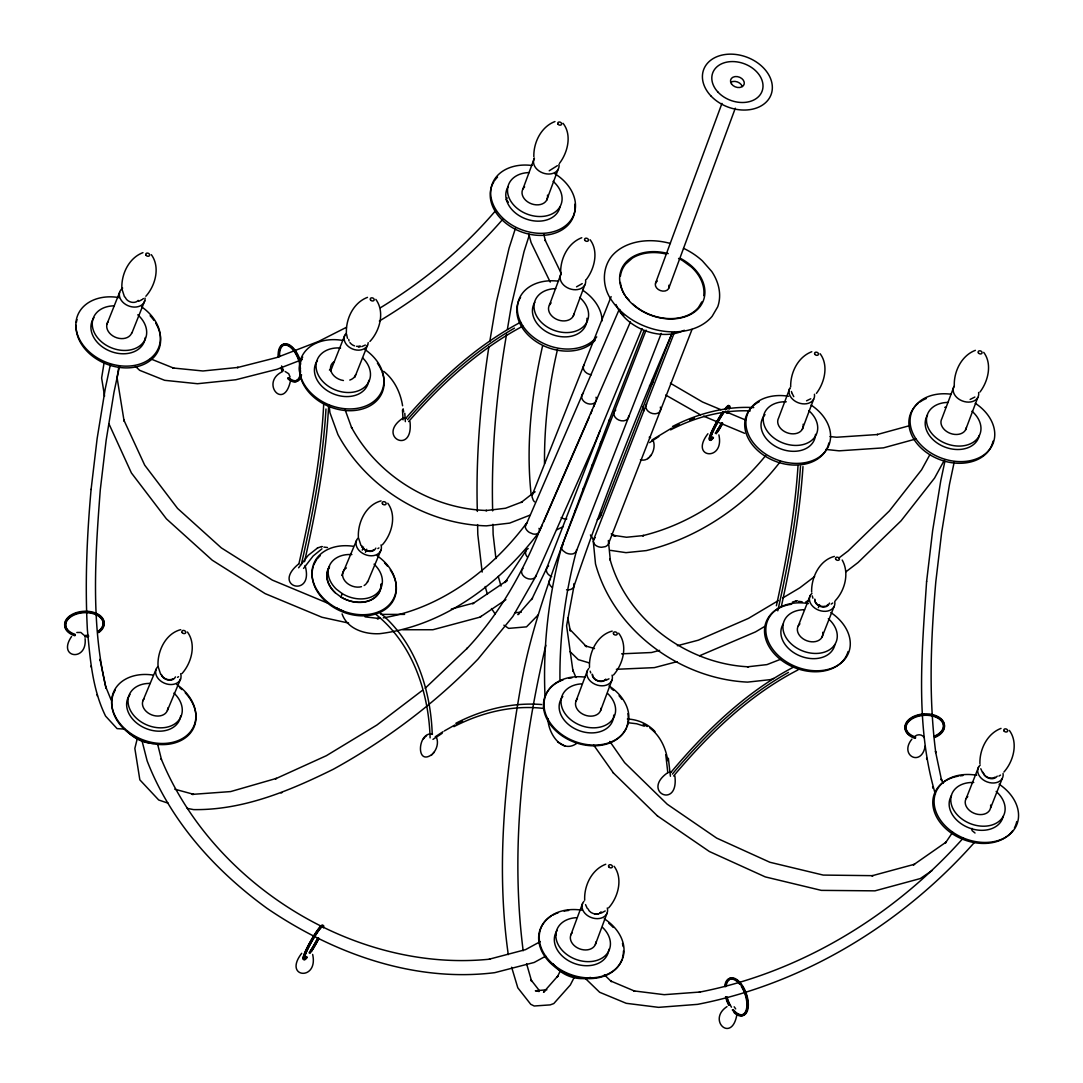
<?xml version="1.0" encoding="UTF-8"?>
<svg xmlns="http://www.w3.org/2000/svg" width="1083" height="1083" viewBox="0 0 1083 1083"><rect width="100%" height="100%" fill="white"/><g stroke="black" fill="none" stroke-linecap="round" stroke-linejoin="round"><path stroke-width="1.5" d="M814.768 600.605L814.782 599.075M323.695 404.121C321.028 458.19 310.835 511.596 298.8 564.27M325.983 408.995C322.883 461.507 313.028 513.383 301.291 564.568M328.677 404.717C326.078 457.689 316.209 510.025 304.513 561.671M619.192 309.454L525.241 526.771A7.581 4.955 31.5 0 0 529.384 532.457L533.012 533.973A7.892 5.158 31.5 0 0 538.82 532.484L630.401 321.922M539.361 531.266L539.415 529.858A7.581 4.955 31.5 0 0 538.996 528.328M797.995 466.015C794.922 513.112 786.488 559.681 776.389 605.735M800.486 466.313C797.264 515.048 788.451 563.228 777.77 610.826M802.977 466.611C799.904 513.708 791.483 560.277 781.371 606.331M91.121 489.272L91.094 489.475C86.924 536.044 84.907 582.844 87.371 629.575C90.119 658.911 92.353 689.221 105.565 716.08L117.086 728.615L124.667 729.103M926.628 581.341L926.601 581.557C921.89 652.128 914.973 725.637 935.428 794.367M91.094 489.475L97.132 438.588L105.227 388.878L110.48 364.132M926.601 581.557L932.639 530.656L940.734 480.947L944.931 461.155M597.22 519.759A7.892 6.484 9.9 0 0 599.968 517.498L600.903 514.33A7.581 6.227 9.9 0 0 600.591 512.679M118.995 365.81L116.883 379.05L117.059 377.615L124.098 421.111L123.787 419.906L144.702 465.162L177.585 508.441L221.338 547.89L272.32 580.095L327.052 602.879M104.212 361.952L101.626 378.035L104.564 396.161M488.92 346.546C480.595 401.021 475.694 456.281 477.346 511.433M489.76 341.578L496.447 301.832L509.091 248.075L515.63 227.741M506.587 334.092C496.583 392.384 491.086 451.706 492.657 510.892M507.413 329.191L511.542 304.661L524.037 251.567L529.181 235.498M574.152 585.145L566.585 625.798L572.975 671.081L572.745 669.93L575.98 677.552M119.496 366.284L113.986 392.263L106.161 440.226L100.299 489.706C95.236 555.714 90.661 623.375 106.093 688.395L99.974 659.276L100.272 660.644M954.313 461.615L949.493 484.345L941.668 532.308L935.807 581.788C930.879 638.591 928.375 696.003 935.78 752.712L935.482 751.345L941.601 780.464L941.276 778.921L943.063 783.307M545.805 645.265C522.52 744.833 510.107 848.828 523.17 950.752M542.61 345.748C531.577 394.55 525.661 445.303 531.225 495.229M557.501 349.498C548.675 386.848 544.207 425.335 544.505 463.714M290.312 381.541C283.597 411.202 260.028 382.272 282.406 371.659M736.711 1015.57C731.336 1043.173 706.982 1019.793 727.018 1006.594M925.193 746.011C921.525 767.576 898.7 755.271 911.886 739.161M137.243 738.728L134.847 748.421L139.842 779.841L158.727 800.012L168.271 803.234M555.823 933.329L555.674 935.482M573.868 586.607C603.231 500.684 636.019 415.94 672.34 332.725M655.513 283.232L721.955 103.399M583.723 487.553C560.628 550.665 534.582 613.113 522.006 679.447C505.761 769.918 495.269 863.056 508.279 954.624M668.861 288.051L735.303 108.205M829.497 603.082C827.426 609.472 817.624 607.373 815.269 602.162M522.954 188.929L534.42 158.091A13.172 9.855 20.4 0 0 544.654 173.524A13.172 9.855 20.4 0 0 558.977 164.291M546.658 200.206L558.138 169.354M549.447 304.986L561.048 273.809A13.172 9.855 20.4 0 0 571.283 289.242A13.172 9.855 20.4 0 0 585.592 280.01M573.164 316.263L584.752 285.086M576.061 701.012L587.365 670.688M600.564 710.651L611.868 680.341M570.89 934.819L582.559 903.506M595.379 944.471L607.062 913.159M583.209 488.947L592.293 464.783M574.667 511.853L575.181 510.472M608.903 421.057L643.83 331.1M802.327 429.261L813.617 399.316M965.576 429.897L977.787 397.515M599.887 431.251L546.631 568.345L531.645 599.603M591.765 466.177L600.862 442.148M600.334 443.543L609.431 419.649M646.091 330.153L561.671 546.658C548.824 594.919 542.867 645.157 544.966 695.096M661.266 333.402L576.413 551.03C565.164 593.308 559.41 637.17 559.965 680.936M600.699 515.968L672.083 332.887M593.43 540.133L674.438 332.373M608.632 543.341L692.037 329.408M798.293 625.852L810.328 595.352M818.342 607.658L819.547 604.598M821.916 637.318L833.964 606.818M966.131 798.604L978.612 767.021M1002.249 778.487L989.767 810.07A13.172 9.733 21.5 0 1 971.641 812.033A13.172 9.733 21.5 0 1 967.782 796.601M642.057 328.636L594.905 443.042L535.706 576.549L512.922 616.403L478.063 659.033C435.704 702.867 386.766 739.784 333.415 769.201C289.689 790.78 243.215 810.314 193.573 809.61L187.183 808.365M106.743 324.616L119.604 292.356M131.923 332.982L144.784 300.722M330.64 370.873L344.746 335.405M354.723 377.453L367.597 345.057M532.146 495.215L611.123 296.634M590.506 414.207L592.347 409.807M593.579 406.87L595.42 402.483M142.902 700.809L156.087 669.308M167.405 710.448L180.59 678.96M341.822 575.493L356.456 540.552M374.055 564.162A28.063 21.024 22.7 0 1 377.114 593.254A28.063 21.024 22.7 0 1 342.174 593.579L341.023 597.085A28.063 21.024 22.7 0 0 381.23 584.319M362.25 550.137L363.55 547.037M365.445 552.33L366.731 549.23M367.584 582.099L380.945 550.205M589.26 417.145L543.652 521.952M525.309 525.363L525.851 524.145A7.892 5.158 31.5 0 1 526.825 523.224M538.305 533.838C520.923 575.79 498.18 615.455 466.881 648.663L467.423 648.081L425.159 688.26M539.645 530.873L542.326 524.917M574.18 977.448L570.321 984.989L553.792 1003.562L550.191 1004.889L534.203 1005.999L530.724 1004.279L517.809 987.818L511.636 967.241M560.101 971.343L557.204 977.218L558.097 975.675L543.517 992.285L544.925 990.959M944.281 460.289L934.561 478.077L901.083 520.801L858.047 562.524L845.796 571.905M432.523 733.976C417.496 731.431 415.506 766.94 432.212 754.282M431.142 755.406C436.07 751.209 439.089 743.723 436.49 737.482M640.419 459.72C649.935 462.752 656.677 448.443 653.157 440.713M929.701 454.995L921.606 469.792L889.333 510.973L848.111 550.963L838.729 558.124M175.5 676.889C172.522 682.791 162.978 680.056 161.177 674.465M375.855 548.133C372.877 554.036 363.333 551.288 361.532 545.71A7.27 5.442 20.4 0 0 373.581 549.947M701.784 301.9L698.589 307.315A43.063 31.448 20.1 0 1 632.824 304.012M71.559 636.533C56.736 657.977 87.385 662.268 85.097 638.699M972.033 828.4L972.033 830.553L975.025 833.017M525.972 550.678L504.922 582.586L507.101 580.488L472.621 603.8L473.812 603.001L451.327 609.052M952.647 832.285L945.324 843.143L946.298 841.992L913.375 864.924L914.621 864.234L871.842 875.822L873.074 875.673L823.215 875.078L769.864 862.258L716.675 838.107L667.263 804.249L624.607 762.635L609.824 741.449M298.583 567.803L308.154 555.403L317.739 547.836M303.565 568.399L313.136 555.999L321.949 548.824M559.559 163.235C567.763 152.446 572.19 134.739 563.038 123.313M586.39 279.414C594.553 268.665 598.858 251.31 590.127 239.763M816.406 393.4C824.583 382.651 828.874 365.309 820.142 353.748M979.993 392.019C988.17 381.27 992.461 363.915 983.73 352.368M765.708 455.537C734.558 494.119 691.008 523.969 642.544 535.706L643.857 535.53L626.502 537.249L612.328 535.151L615.537 536.342L611.205 533.892M780.545 461.317C747.419 504.556 699.442 537.574 646.334 550.584L625.988 552.655L610.46 550.354M525.851 524.145C491.289 569.956 440.822 608.348 383.274 617.851M538.82 532.484C500.549 583.101 444.084 625.893 379.74 633.677C365.093 634.503 347.332 629.223 342.079 613.885M671.094 772.165C705.926 730.754 745.767 691.969 794.164 666.79M672.353 774.088C705.48 734.599 743.195 697.75 788.451 672.408M673.612 775.997C708.769 734.166 749.07 695.056 798.076 669.876M997.267 776.145C993.449 781.236 984.271 778.163 983.053 772.274M145.867 296.255C155.438 285.574 160.446 266.987 151.322 254.667M405.326 418.864C438.277 380.878 475.965 345.91 520.639 322.206M181.985 673.585C191.542 662.904 196.564 644.317 187.427 631.998M407.506 419.622C438.371 384.14 473.433 351.515 514.479 328.135M408.643 421.571C441.336 384.045 478.713 349.552 522.927 326.091M382.34 544.83C391.911 534.149 396.919 515.562 387.782 503.243M532.538 598.06L517.958 614.684L519.353 613.344M538.278 614.778L526.514 626.854L508.644 628.384L503.893 625.175M613.465 675.047C623.05 664.326 628.221 645.373 618.637 633.189M608.646 907.879C618.217 897.184 623.239 878.597 614.102 866.278M1003.927 772.03C1013.485 761.335 1018.507 742.748 1009.37 730.429M495.473 210.806C462.847 249.117 423.358 281.458 380.526 307.694M502.593 219.47C467.639 259.92 425.05 293.479 379.361 321.042M963.112 838.228C894.477 915.311 801 972.48 699.198 992.19L700.16 992.014L664.217 994.681L633.596 990.864L634.652 991.107L610.663 980.981L611.421 981.658L604.341 974.781M974.578 842.263C902.64 923.42 804.493 983.648 697.533 1004.361L658.586 1007.352L626.231 1003.305L599.657 992.272L584.82 977.922M707.916 433.741C688.788 458.339 724.933 461.981 718.868 434.879M301.71 953.311C282.582 977.908 318.727 981.55 312.649 954.434M647.81 458.637L648.879 457.5M649.732 456.593L650.991 455.266M425.429 736.724L426.512 735.587M423.318 738.958L424.577 737.618M433.065 753.375L434.324 752.049M369.899 341.483C379.876 330.856 385.074 311.918 375.842 299.395M835.142 600.848C844.997 590.425 849.559 573.002 842.208 560.046M557.366 165.672L549.216 170.789M563.295 544.587L562.253 545.507A7.892 4.955 17.2 0 0 562.943 550.638L565.922 552.844A7.581 4.765 17.2 0 0 573.367 553.738L575.845 552.181A7.892 4.955 17.2 0 0 576.494 549.731M143.43 298.529L142.455 299.341M582.234 283.624L576.535 286.819M605.993 679.542C601.566 683.901 592.482 680.476 592.144 674.235M601.187 912.373L598.398 914.052L594.635 914.214M533.743 492.616L521.085 502.512L522.358 501.822L505.558 508.238L485.78 510.594L486.863 510.486C431.481 508.983 377.805 476.019 351.461 427.271L351.853 428.299L345.044 409.591M832.732 603.041L831.175 604.111M814.606 576.535L799.863 587.785L782.725 597.992M422.478 690.304L376.857 725.055L326.376 755.69L275.488 778.812L276.449 778.379L230.652 791.578L192.097 794.394L193.762 794.353L174.783 789.196M932.382 870.326L920.333 878.557L874.956 890.849L821.334 890.375L765.275 876.905L709.392 851.522L657.476 815.959M178.573 676.672L177.517 677.349M378.928 547.917L377.872 548.594M974.876 397.041L970.138 399.424M605.235 910.952L601.471 912.955M1000.516 775.103L998.892 776.078M402.917 629.737L432.889 629.737L480.067 617.12L505.869 599.671M480.067 617.12L481.245 616.322M651.898 440.036L671.555 428.191M649.624 442.609L658.83 436.544M435.231 736.819L442.988 731.702M432.956 739.391L442.162 733.313M563.322 526.541L556.581 529.898M507.196 197.932L506.194 199.705L508.374 202.196M141.941 299.693L138.692 301.331M810.774 398.774L806.551 400.805M778.447 600.537L748.475 618.379L698.345 640.175L677.349 645.712M764.53 626.543L755.501 631.903L699.74 655.689M805.671 602.053L808.514 600.361M444.314 730.957L454.887 724.974M540.282 941.614L525.566 949.629L489.299 959.172L490.098 959.132C354.696 973.17 212.471 883.89 161.164 758.736L161.448 759.454L157.495 743.655M545.737 956.154L534.163 962.462L494.782 972.656C413.936 982.687 333.361 953.46 267.176 908.434C215.26 870.746 170.518 821.307 147.139 760.875L141.968 740.623M529.763 515.224L509.673 523.103L486.443 525.851C425.7 524.213 366.826 488.054 337.937 434.594L329.922 412.637L329.11 404.825M608.998 678.811L606.277 680.124M346.425 327.323L318.551 341.443L276.734 357.552L237.285 367.597L238.26 367.408L202.927 370.982L172.874 367.976L173.943 368.22L150.442 358.798M298.651 563.959C270.412 586.918 314.774 598.804 305.054 565.529M915.203 736.074C918.018 733.868 922.621 734.464 924.259 737.78M668.103 772.409C640.175 791.497 679.217 810.246 674.858 775.861M365.364 345.044L361.749 346.601M672.516 426.499C697.452 413.652 725.556 405.99 753.754 407.587M673.057 427.474L679.109 424.59M670.594 429.883C695.069 417.293 722.578 409.631 750.235 410.917M455.848 723.282C482.111 709.636 511.961 702.163 541.635 704.532M456.39 724.243L462.441 721.373M453.926 726.652C481.475 712.411 513.085 704.654 544.126 708.499M577.117 743.087C561.63 754.892 547.673 732.298 548.052 718.652M281.052 793L282.013 792.566M403.39 417.808C375.219 436.124 413.882 456.309 409.97 421.517M780.532 659.317L766.954 664.61L747.473 666.817L748.597 666.817C686.676 663.933 626.502 619.462 609.946 559.018L610.325 560.195L608.348 540.471M773.614 678.418L770.514 679.623L747.581 682.114C679.664 678.946 613.655 630.184 595.501 563.891L593.308 541.568A7.581 5.415 7.4 0 1 595.19 537.696M689.749 420.055L694.338 418.268M302.062 359.624L277.058 369.262L235.796 379.767L197.472 383.72L164.63 380.309L139.626 370.305L135.416 366.338M321.502 546.685L322.206 546.536M796.14 600.943L797.386 600.781M317.468 547.917L321.773 546.59M792.39 602.094L796.425 600.848M76.812 632.486L80.859 632.458L83.933 635.152M908.854 425.863L877.027 434.581L877.812 434.513L836.59 437.248L830.052 436.557M915.907 438.981L883.457 447.861L839.108 450.839L825.788 449.418M659.588 650.396L651.506 652.521L621.628 653.821M677.065 661.659L654.389 667.629L616.376 669.294M554.956 121.553C541.134 126.738 533.418 142.55 533.838 156.764M142.956 252.637C129.148 257.808 121.431 273.633 121.851 287.848M581.774 237.732C567.966 242.903 560.236 258.729 560.669 272.943M367.489 297.365C353.667 302.55 345.951 318.361 346.384 332.576M811.79 351.718C797.981 356.903 790.265 372.714 790.685 386.942M975.377 350.337C961.569 355.508 953.852 371.334 954.272 385.548M1001.017 728.399C987.209 733.584 979.492 749.395 979.912 763.623M605.749 864.248C591.738 869.527 583.94 885.718 584.698 900.149M381.081 500.887C365.946 504.786 357.634 522.412 358.378 537.114M180.726 629.656C165.591 633.541 157.279 651.167 158.023 665.869M834.384 556.418C819.465 560.209 811.235 577.456 811.627 591.954M612.206 631.105C597.071 634.99 588.759 652.629 589.504 667.331M944.782 407.37L945.73 407.249M380.174 618.244L377.06 618.637L378.657 618.461L365.066 616.85M514.736 612.748L521.316 612.179M546.874 989.781L535.368 990.783L539.172 991.514M380.918 614.399L404.582 614.399M798.523 601.349L802.124 601.769M323.871 547.091L327.472 547.511M669.429 772.206L670.851 772.382M627.355 719.017C637.779 719.437 647.972 723.85 655.039 731.607M628.262 722.767L636.709 723.769L644.331 726.192M404.744 417.672L406.166 417.903M348.577 623.063L321.908 617.242L265.132 593.619L212.254 560.209L166.416 518.852L131.395 472.933L109.099 424.17M594.499 648.582L585.091 645.779L586.58 646.754L569.604 629.115M589.342 662.918L578.281 659.628L569.983 651.573M285.127 371.51L288.701 373.73L290.095 376.965M649.191 437.207L650.572 437.722M720.994 409.726L702.515 401.996L670.418 383.247M725.624 411.648L745.645 420.028M700.457 414.843L665.679 395.038M703.503 416.116L744.63 433.308M643.18 724.243L647.228 726.531M557.583 741.923L564.988 746.119M380.972 584.157A28.063 21.024 22.7 0 1 340.766 596.923L335.067 592.604A28.063 21.024 22.7 0 1 329.3 566.72M342.174 593.579L336.475 589.26A28.063 21.024 22.7 0 1 329.516 565.556A28.063 21.024 22.7 0 1 351.88 554.564M378.657 611.638C414.992 641.001 430.79 689.005 432.239 734.45M375.368 613.966C412.501 643.302 428.719 691.902 430.113 737.902M649.922 728.047C660.264 735.79 665.937 748.272 667.778 760.808M383.707 371.334C394.347 379.686 400.48 392.628 402.592 405.787M593.701 745.118L613.438 772.991M613.059 772.626L657.571 816.054M625.906 296.891L629.358 300.451M734.152 1006.784L735.682 1008.896M495.161 613.953L491.479 608.524M539.023 990.187L530.9 979.763L531.672 981.442L526.582 963.68M793.798 396.662L791.984 393.21M590.425 534.948L593.714 540.106M982.511 772.504L980.792 768.74M587.23 908.353L585.524 904.589M360.923 545.304L358.473 537.791M124.45 296.728L122 289.215M160.568 674.059L158.118 666.546M561.089 273.106L545.155 240.196L545.466 240.913L543.788 234.375M550.232 282.094L531.103 242.578L528.721 233.793M569.631 629.331L570.335 630.996L567.858 618.041M105.768 686.839L111.156 700.024M812.927 598.222L812.25 595.88M590.736 672.909L590.181 671.176M791.754 392.642L791.416 391.464M347.453 338.275L346.519 333.943M498.248 576.386L501.023 586.079M485.17 586.485L487.418 594.364M593.308 541.568L594.608 544.37A7.892 5.632 7.4 0 0 601.566 547.281L605.356 546.631A7.581 5.415 7.4 0 0 608.754 541.906M926.574 758.032L926.858 759.386M932.585 786.678L932.923 788.234M91.067 665.95L91.365 667.318M97.091 694.609L97.416 696.152M642.788 406.531L643.735 411.053M403.12 408.765L403.648 411.743M668.36 758.235L670.418 776.24M665.774 754.716L667.832 772.842M404.798 413.286L405.353 421.639M495.933 558.584L493.117 534.339L492.927 524.28M482.152 572.095L477.793 534.433L477.603 524.578M402.456 409.943L403.093 419.838M724.581 409.388A19.751 2.491 -60.5 0 1 728.737 407.75M721.874 422.708A19.751 2.491 -60.5 0 1 716.716 431.318M712.194 437.6A19.751 2.491 -60.5 0 1 710.773 433.647A19.751 2.491 -60.5 0 1 723.065 411.499M725.529 409.916A19.751 2.491 -60.5 0 1 729.685 408.277M728.751 411.039A19.751 2.491 -60.5 0 1 727.79 413.354M722.185 424.36A19.751 2.491 -60.5 0 1 717.663 431.846M713.142 438.128A19.751 2.491 -60.5 0 1 711.721 434.188A19.751 2.491 -60.5 0 1 724.013 412.027M725.624 408.345A18.858 2.369 -60.5 0 1 728.304 408.413M727.41 411.039A18.858 2.369 -60.5 0 1 726.49 413.259M721.738 422.708A18.858 2.369 -60.5 0 1 715.254 433.268M712.506 436.923A18.858 2.369 -60.5 0 1 711.152 433.159A18.858 2.369 -60.5 0 1 722.875 412M728.128 407.249A18.858 2.369 -60.5 0 1 729.252 408.954M722.686 423.236A18.858 2.369 -60.5 0 1 716.201 433.809M713.453 437.464A18.858 2.369 -60.5 0 1 712.1 433.687A18.858 2.369 -60.5 0 1 723.823 412.528M318.036 937.81A19.751 2.491 -60.5 0 1 310.51 950.874M305.988 957.155A19.751 2.491 -60.5 0 1 308.831 944.376A19.751 2.491 -60.5 0 1 322.815 925.572M306.936 957.697A19.751 2.491 -60.5 0 1 310.997 942.657A19.751 2.491 -60.5 0 1 323.479 927.847M318.984 938.338A19.751 2.491 -60.5 0 1 311.457 951.415M317.806 938A18.858 2.369 -60.5 0 1 309.048 952.837M306.299 956.492A18.858 2.369 -60.5 0 1 309.007 944.268A18.858 2.369 -60.5 0 1 322.368 926.317M318.754 938.541A18.858 2.369 -60.5 0 1 309.995 953.365M307.247 957.02A18.858 2.369 -60.5 0 1 309.955 944.809A18.858 2.369 -60.5 0 1 323.316 926.858M300.654 375.084A19.751 9.937 70.5 0 1 287.672 378.563M282.284 371.103A19.751 9.937 70.5 0 1 280.7 367.611M278.196 356.645A19.751 9.937 70.5 0 1 287.036 344.516A19.751 9.937 70.5 0 1 300.316 364.551M301.548 374.759A19.751 9.937 70.5 0 1 288.565 378.251M283.177 370.779A19.751 9.937 70.5 0 1 281.594 367.286M279.089 356.321A19.751 9.937 70.5 0 1 287.212 343.988A19.751 9.937 70.5 0 1 300.6 361.763M300.519 370.548A18.858 9.49 70.5 0 1 287.753 377.859M282.609 370.738A18.858 9.49 70.5 0 1 281.255 367.787M278.71 356.93A18.858 9.49 70.5 0 1 288.565 346.005A18.858 9.49 70.5 0 1 300.465 369.086M300.411 376.464A18.858 9.49 70.5 0 1 288.647 377.547M283.502 370.427A18.858 9.49 70.5 0 1 281.566 365.932M279.604 356.618A18.858 9.49 70.5 0 1 288.051 345.03A18.858 9.49 70.5 0 1 300.722 364.159M74.822 634.909A19.751 12.414 -3.6 0 1 68.026 617.351A19.751 12.414 -3.6 0 1 96.793 613.547A19.751 12.414 -3.6 0 1 98.58 631.782M88.576 635.667A19.751 12.414 -3.6 0 1 84.731 636.087M74.876 635.762A19.751 12.414 -3.6 0 1 68.08 618.19A19.751 12.414 -3.6 0 1 96.847 614.399A19.751 12.414 -3.6 0 1 98.634 632.621M88.63 636.52A19.751 12.414 -3.6 0 1 84.785 636.939M93.517 612.951A18.858 11.859 -3.6 0 1 97.93 631.416M87.98 635.193A18.858 11.859 -3.6 0 1 84.718 635.531M75.255 634.408A18.858 11.859 -3.6 0 1 65.589 623.564A18.858 11.859 -3.6 0 1 77.638 612.856M79.194 612.464A18.858 11.859 -3.6 0 1 84.054 611.827M85.692 611.787A18.858 11.859 -3.6 0 1 92.055 612.545M75.309 635.261A18.858 11.859 -3.6 0 1 68.825 618.488A18.858 11.859 -3.6 0 1 96.292 614.86A18.858 11.859 -3.6 0 1 97.984 632.255M88.034 636.046A18.858 11.859 -3.6 0 1 84.772 636.384M915.149 737.537A19.751 12.414 -3.6 0 1 909.382 719.071A19.751 12.414 -3.6 0 1 939.597 717.596A19.751 12.414 -3.6 0 1 934.873 736.575M915.203 738.389A19.751 12.414 -3.6 0 1 909.436 719.924A19.751 12.414 -3.6 0 1 939.651 718.449A19.751 12.414 -3.6 0 1 934.927 737.428M929.268 714.618A18.858 11.859 -3.6 0 1 943.347 723.85A18.858 11.859 -3.6 0 1 934.412 736.115M915.582 737.036A18.858 11.859 -3.6 0 1 906.43 724.134A18.858 11.859 -3.6 0 1 924.381 714.455M915.636 737.889A18.858 11.859 -3.6 0 1 910.126 720.249A18.858 11.859 -3.6 0 1 938.988 718.841A18.858 11.859 -3.6 0 1 934.467 736.968M724.703 986.288A19.751 9.937 70.5 0 1 737.902 981.496A19.751 9.937 70.5 0 1 747.27 1007.799A19.751 9.937 70.5 0 1 734.071 1012.605M728.683 1005.132A19.751 9.937 70.5 0 1 725.542 996.739M725.813 984.664A19.751 9.937 70.5 0 1 739.445 981.821A19.751 9.937 70.5 0 1 748.109 1007.935A19.751 9.937 70.5 0 1 734.964 1012.28M729.576 1004.821A19.751 9.937 70.5 0 1 726.761 997.66M741.395 986.599A18.858 9.49 70.5 0 1 745.916 1010.818A18.858 9.49 70.5 0 1 732.311 1009.884M729.021 1004.78A18.858 9.49 70.5 0 1 726.111 997.145M725.217 986.775A18.858 9.49 70.5 0 1 739.662 984.203M742.288 986.288A18.858 9.49 70.5 0 1 746.81 1010.507A18.858 9.49 70.5 0 1 733.205 1009.573M731.485 1007.176A18.858 9.49 70.5 0 1 727.004 996.834M726.111 986.451A18.858 9.49 70.5 0 1 740.555 983.892M368.206 342.648A12.4 9.476 21.7 0 1 352.354 348.916A12.4 9.476 21.7 0 1 346.127 333.32M360.179 345.924A7.662 5.862 21.7 0 1 356.497 346.303M354.561 345.87A7.662 5.862 21.7 0 1 349.904 342.526M349.078 340.969A7.662 5.862 21.7 0 1 348.74 339.372M145.068 298.069A13.28 10.058 21.7 0 1 127.821 305.609A13.28 10.058 21.7 0 1 122.677 288.078M138.204 300.37A7.27 5.442 20.4 0 1 131.219 302.157A7.27 5.442 20.4 0 1 125.235 297.216M360.179 346.79A7.27 5.442 20.4 0 1 358.487 347.115M995.155 777.147A7.27 5.442 20.4 0 1 983.283 772.991M827.981 604.463A7.27 5.442 20.4 0 1 826.884 605.478M825.436 606.169A7.27 5.442 20.4 0 1 814.741 599.833M605.79 679.163A7.27 5.442 20.4 0 1 597.897 680.679A7.27 5.442 20.4 0 1 592.55 674.533M173.212 678.716A7.27 5.442 20.4 0 1 161.34 674.56M600.984 911.994A7.27 5.442 20.4 0 1 599.887 912.996M598.439 913.686A7.27 5.442 20.4 0 1 588.015 908.84M730.727 82.308A7.094 5.266 20.3 0 1 742.275 86.478M680.435 258.363A43.875 32.043 20.1 0 1 689.952 314.774A43.875 32.043 20.1 0 1 621.304 287.983A43.875 32.043 20.1 0 1 668.238 253.612M668.847 285.249A7.094 5.266 20.3 0 1 660.427 290.596A7.094 5.266 20.3 0 1 657.286 281.079M625.026 295.51A43.063 31.935 20.3 0 1 620.383 282.487M620.41 276.206A43.063 31.935 20.3 0 1 625.717 264.022L632.296 258.174A43.063 31.448 20.1 0 1 666.465 254.099M703.747 295.659A43.063 31.935 20.3 0 0 691.563 267.163L682.75 260.705A43.063 31.448 20.1 0 0 678.554 258.431M670.431 243.485A59.416 43.401 20.1 0 0 611.624 256.305C601.417 269.301 602.378 288.064 612.139 301.033A59.416 43.401 20.1 0 0 712.181 316.263L717.718 306.787A59.416 44.078 20.3 0 0 711.761 271.495L702.38 260.868A59.416 43.401 20.1 0 0 683.535 248.318M684.307 330.247A43.875 32.043 20.1 0 1 616.037 304.513M652.508 379.51A7.676 5.74 21.3 0 1 649.462 385.805M551.667 576.63A7.676 5.889 21.7 0 1 548.648 565.976M566.802 518.933A7.581 6.403 27.3 0 1 561.143 517.579M979.343 435.298A28.063 20.807 20.7 0 1 944.66 446.981A28.063 20.807 20.7 0 1 927.535 415.033M966.415 427.487A13.172 9.761 20.7 0 1 950.495 433.457A13.172 9.761 20.7 0 1 941.872 418.593L954.082 386.211A13.172 9.761 20.7 0 0 964.344 401.59A13.172 9.761 20.7 0 0 978.612 392.493M993.016 441.174A43.591 32.328 20.7 0 1 933.925 457.012A43.591 32.328 20.7 0 1 918.316 403.214M919.508 402.294A43.591 32.328 20.7 0 1 926.344 398.503M975.269 403.269A43.591 32.328 20.7 0 1 978.964 457.798A43.591 32.328 20.7 0 1 912.685 432.929A43.591 32.328 20.7 0 1 951.199 394.239M560.033 206.731A28.063 20.997 20.4 0 1 525.241 218.671A28.063 20.997 20.4 0 1 508.184 186.56M574.802 204.267A43.591 32.625 20.4 0 1 525.837 233.332A43.591 32.625 20.4 0 1 493.929 181.646M494.714 180.441A43.591 32.625 20.4 0 1 497.544 177.084M547.497 195.13A13.172 9.855 20.4 0 1 531.536 203.861A13.172 9.855 20.4 0 1 524.619 186.885M554.686 173.618A43.591 32.625 20.4 0 1 560.412 228.987A43.591 32.625 20.4 0 1 493.442 205.093A43.591 32.625 20.4 0 1 531.956 165.496M815.513 434.351A28.063 20.807 20.7 0 1 780.491 448.782A28.063 20.807 20.7 0 1 765.031 414.613M828.861 442.961A43.591 32.328 20.7 0 1 766.453 456.985A43.591 32.328 20.7 0 1 759.291 401.644M811.099 405.069A43.591 32.328 20.7 0 1 814.375 459.774A43.591 32.328 20.7 0 1 748.163 433.89A43.591 32.328 20.7 0 1 788.627 396.27M814.443 394.28A13.172 9.761 20.7 0 1 800.175 403.377A13.172 9.761 20.7 0 1 789.913 388.012L778.623 417.957A13.172 9.761 20.7 0 0 788.884 433.322A13.172 9.761 20.7 0 0 803.153 424.225M586.986 318.267A28.063 20.997 20.4 0 1 554.469 335.297A28.063 20.997 20.4 0 1 534.812 302.292M595.325 340.076A43.591 32.625 20.4 0 1 539.361 343.582A43.591 32.625 20.4 0 1 520.557 297.365M596.733 336.881A43.591 32.625 20.4 0 1 523.427 326.755A43.591 32.625 20.4 0 1 558.571 281.214M582.668 290.203A43.591 32.625 20.4 0 1 602.121 320.866M574.017 313.826A13.172 9.855 20.4 0 1 556.459 319.255A13.172 9.855 20.4 0 1 551.112 302.942M660.346 407.086A7.676 5.74 21.3 0 1 652.656 413.571A7.676 5.74 21.3 0 1 646.632 404.027M573.936 583.602A7.676 5.659 18.7 0 1 566.558 589.761M834.898 644.588A28.063 20.753 21.5 0 1 800.296 656.041A28.063 20.753 21.5 0 1 783.226 623.97M848.057 651.533A43.591 32.246 21.5 0 1 779.286 658.545A43.591 32.246 21.5 0 1 791.659 604.219M830.823 612.531A43.591 32.246 21.5 0 1 834.1 667.277A43.591 32.246 21.5 0 1 768.064 640.933A43.591 32.246 21.5 0 1 808.405 603.583M822.742 632.282A13.172 9.733 21.5 0 1 806.876 640.77A13.172 9.733 21.5 0 1 799.931 623.835M834.776 601.782A13.172 9.733 21.5 0 1 818.924 610.27A13.172 9.733 21.5 0 1 811.979 593.335M527.164 556.879A7.676 5.848 24.5 0 1 528.193 548.499M535.137 491.831A7.581 5.821 37.1 0 0 532.051 496.867L533.296 500.292A7.892 6.065 37.1 0 0 534.542 501.835M591.426 374.718A7.676 5.875 21.7 0 1 583.913 365.066M551.897 587.189A7.676 5.577 20 0 1 550.57 578.931M628.722 415.764A7.676 5.74 21.3 0 1 618.772 420.042A7.676 5.74 21.3 0 1 615.753 410.037M145.271 337.53A28.063 21.254 21.7 0 1 110.628 351.366A28.063 21.254 21.7 0 1 93.937 317.685M155.776 323.235A43.591 33.018 21.7 0 1 127.686 367.882A43.591 33.018 21.7 0 1 76.081 325.333M76.392 322.409A43.591 33.018 21.7 0 1 77.015 319.58M150.117 315.735A43.591 33.018 21.7 0 1 153.921 320.392M141.589 306.827A43.591 33.018 21.7 0 1 143.619 362.615A43.591 33.018 21.7 0 1 77.854 335.581A43.591 33.018 21.7 0 1 119.265 297.649M365.079 349.633A43.591 33.018 21.7 0 1 367.096 405.421A43.591 33.018 21.7 0 1 301.345 378.4A43.591 33.018 21.7 0 1 342.756 340.455M382.123 371.97A43.591 33.018 21.7 0 1 343.866 410.362A43.591 33.018 21.7 0 1 300.505 362.399M300.939 361.032A43.591 33.018 21.7 0 1 302.698 357.065M377.412 363.198A43.591 33.018 21.7 0 1 381.527 370.481M368.761 380.336A28.063 21.254 21.7 0 1 334.119 394.171A28.063 21.254 21.7 0 1 317.427 360.49M604.219 918.75A43.591 32.666 20.4 0 1 608.01 974.01A43.591 32.666 20.4 0 1 541.568 948.708A43.591 32.666 20.4 0 1 581.679 910.153M622.008 959.403A43.591 32.666 20.4 0 1 559.803 970.287A43.591 32.666 20.4 0 1 551.112 916.137M552.438 915.338A43.591 32.666 20.4 0 1 558.327 912.658M564.148 911.101A43.591 32.666 20.4 0 1 568.629 910.465M608.768 923.244A43.591 32.666 20.4 0 1 613.235 927.468M622.468 943.51A43.591 32.666 20.4 0 1 623.104 946.501M623.47 950.928A43.591 32.666 20.4 0 1 622.441 958.049M608.849 949.29A28.063 21.024 20.4 0 1 574.504 963.518A28.063 21.024 20.4 0 1 557.149 930.432M607.292 907.947A13.172 9.869 20.4 0 1 592.685 918.018A13.172 9.869 20.4 0 1 583.94 901.313M595.934 941.939A13.172 9.869 20.4 0 1 579.391 948.776A13.172 9.869 20.4 0 1 572.271 932.625M626.299 727.898A43.591 32.666 20.4 0 1 559.992 734.328A43.591 32.666 20.4 0 1 563.133 679.84M568.954 678.269A43.591 32.666 20.4 0 1 571.932 677.809M611.096 688.463A43.591 32.666 20.4 0 1 613.587 690.413M619.056 695.76A43.591 32.666 20.4 0 1 621.804 699.266M627.923 713.67A43.591 32.666 20.4 0 1 626.813 726.571M612.098 675.129A13.172 9.869 20.4 0 1 597.505 685.187A13.172 9.869 20.4 0 1 588.759 668.482M601.119 708.133A13.172 9.869 20.4 0 1 584.563 714.97A13.172 9.869 20.4 0 1 577.456 698.806M613.723 715.078A28.063 21.024 20.4 0 1 579.324 730.7A28.063 21.024 20.4 0 1 562.808 696.491M609.025 685.918A43.591 32.666 20.4 0 1 613.235 740.989A43.591 32.666 20.4 0 1 546.725 716.716A43.591 32.666 20.4 0 1 584.915 677.119M536.18 575.154A7.676 5.632 24.7 0 1 526.148 577.997A7.676 5.632 24.7 0 1 522.981 568.426M596.029 397.204A7.676 5.781 23.5 0 1 587.595 403.607A7.676 5.781 23.5 0 1 583.426 393.075M623.889 315.139A7.676 5.781 23.5 0 1 619.747 309.467M381.04 544.925A13.172 9.869 22.7 0 1 366.866 555.173A13.172 9.869 22.7 0 1 357.769 538.332M390.286 569.888A43.591 32.666 22.7 0 1 360.558 615.807A43.591 32.666 22.7 0 1 313.298 566.409M313.786 565.082A43.591 32.666 22.7 0 1 316.466 560.019M317.305 558.869A43.591 32.666 22.7 0 1 320.284 555.633M384.519 562.916A43.591 32.666 22.7 0 1 387.619 566.314M377.128 555.769A43.591 32.666 22.7 0 1 380.228 611.096A43.591 32.666 22.7 0 1 314.436 584.996A43.591 32.666 22.7 0 1 353.261 546.292M335.324 592.767A28.063 21.024 22.7 0 1 327.404 571.932M327.77 570.619A28.063 21.024 22.7 0 1 329.543 566.883M185.234 692.782A43.591 32.666 22.7 0 1 164.075 744.59A43.591 32.666 22.7 0 1 112.943 695.164M113.417 693.837A43.591 32.666 22.7 0 1 115.326 689.993M179.467 687.543A43.591 32.666 22.7 0 1 181.903 689.56M167.879 707.889A13.172 9.869 22.7 0 1 151.688 714.875A13.172 9.869 22.7 0 1 144.215 698.576M180.685 673.694A13.172 9.869 22.7 0 1 166.511 683.928A13.172 9.869 22.7 0 1 157.401 667.087M180.699 715.89A28.063 21.024 22.7 0 1 145.555 728.345A28.063 21.024 22.7 0 1 129.987 694.514M176.773 684.524A43.591 32.666 22.7 0 1 179.873 739.851A43.591 32.666 22.7 0 1 114.081 713.751A43.591 32.666 22.7 0 1 152.893 675.047M1012.808 830.553A43.591 32.246 21.5 0 1 944.349 827.277A43.591 32.246 21.5 0 1 958.238 776.159M959.931 775.888A43.591 32.246 21.5 0 1 962.909 775.577M1016.734 821.564A43.591 32.246 21.5 0 1 1014.433 827.913M990.593 805.048A13.172 9.733 21.5 0 1 990.607 807.674M1003.061 773.452A13.172 9.733 21.5 0 1 987.195 781.94A13.172 9.733 21.5 0 1 980.25 765.004M999.108 784.2A43.591 32.246 21.5 0 1 1002.371 838.946A43.591 32.246 21.5 0 1 936.335 812.602A43.591 32.246 21.5 0 1 976.69 775.252M1003.169 816.257A28.063 20.753 21.5 0 1 968.581 827.71A28.063 20.753 21.5 0 1 951.497 795.639M996.157 791.443A28.063 20.753 21.5 0 1 993.517 824.461A28.063 20.753 21.5 0 1 952.729 808.189A28.063 20.753 21.5 0 1 973.739 782.495M971.979 411.215A28.063 20.807 20.7 0 1 969.732 444.098A28.063 20.807 20.7 0 1 928.808 429.017A28.063 20.807 20.7 0 1 948.099 402.416M553.129 181.348A28.063 20.997 20.4 0 1 550.787 214.488A28.063 20.997 20.4 0 1 509.836 199.489A28.063 20.997 20.4 0 1 529.221 172.59M602.459 927.319A28.063 21.024 20.4 0 1 598.764 959.741A28.063 21.024 20.4 0 1 558.381 944.999A28.063 21.024 20.4 0 1 576.102 917.694M173.943 693.079A28.063 21.024 22.7 0 1 170.383 726.165A28.063 21.024 22.7 0 1 130.028 709.636A28.063 21.024 22.7 0 1 150.361 683.414M137.771 314.801A28.063 21.254 21.7 0 1 135.361 348.415A28.063 21.254 21.7 0 1 94.546 333.09A28.063 21.254 21.7 0 1 113.918 305.853M131.855 332.603A13.172 9.977 21.7 0 1 114.744 336.975A13.172 9.977 21.7 0 1 108.314 321.407M343.121 610.974A28.063 21.024 22.7 0 1 336.529 607.807M579.635 297.405A28.063 20.997 20.4 0 1 577.28 330.545A28.063 20.997 20.4 0 1 536.329 315.546A28.063 20.997 20.4 0 1 555.728 288.647M808.73 410.579A28.063 20.807 20.7 0 1 806.09 443.61A28.063 20.807 20.7 0 1 765.194 427.623A28.063 20.807 20.7 0 1 786.244 401.779M607.644 693.499A28.063 21.024 20.4 0 1 603.935 725.921A28.063 21.024 20.4 0 1 563.553 711.193A28.063 21.024 20.4 0 1 581.287 683.887M828.305 618.677A28.063 20.753 21.5 0 1 826.058 651.546A28.063 20.753 21.5 0 1 785.256 636.181A28.063 20.753 21.5 0 1 804.479 609.702M362.588 357.81A28.063 21.254 21.7 0 1 357.58 391.071A28.063 21.254 21.7 0 1 317.468 373.229A28.063 21.254 21.7 0 1 340.536 348.009M355.644 374.664A13.172 9.977 21.7 0 1 349.795 380.065M343.433 380.526A13.172 9.977 21.7 0 1 331.52 372.457A13.172 9.977 21.7 0 1 334.092 361.627M590.425 977.408A28.063 21.024 20.4 0 1 553.142 963.816M153.42 743.412A28.063 21.024 22.7 0 1 127.009 730.714M329.449 370.129A13.172 9.977 21.7 0 1 331.439 368.288M367.516 581.53A13.172 9.869 22.7 0 1 364.145 585.51M361.478 586.661A13.172 9.869 22.7 0 1 345.057 581.111A13.172 9.869 22.7 0 1 346.384 567.912M382.475 503.798A2.031 1.516 20.4 0 0 385.9 504.272A2.031 1.516 20.4 0 0 384.14 501.686A2.031 1.516 20.4 0 0 382.475 503.798M146.015 255.222A2.031 1.516 20.4 0 0 149.427 255.696A2.031 1.516 20.4 0 0 147.667 253.111A2.031 1.516 20.4 0 0 146.015 255.222M370.535 299.95A2.031 1.516 20.4 0 0 373.946 300.424A2.031 1.516 20.4 0 0 372.186 297.839A2.031 1.516 20.4 0 0 370.535 299.95M1004.063 730.984A2.031 1.516 20.4 0 0 1007.474 731.458A2.031 1.516 20.4 0 0 1005.728 728.873A2.031 1.516 20.4 0 0 1004.063 730.984M835.792 559.315A2.031 1.516 20.4 0 0 839.203 559.789A2.031 1.516 20.4 0 0 837.443 557.204A2.031 1.516 20.4 0 0 835.792 559.315M613.601 634.015A2.031 1.516 20.4 0 0 617.012 634.489A2.031 1.516 20.4 0 0 615.266 631.903A2.031 1.516 20.4 0 0 613.601 634.015M584.82 240.318A2.031 1.516 20.4 0 0 588.231 240.792A2.031 1.516 20.4 0 0 586.485 238.206A2.031 1.516 20.4 0 0 584.82 240.318M978.423 352.923A2.031 1.516 20.4 0 0 981.834 353.396A2.031 1.516 20.4 0 0 980.088 350.811A2.031 1.516 20.4 0 0 978.423 352.923M814.836 354.303A2.031 1.516 20.4 0 0 818.261 354.777A2.031 1.516 20.4 0 0 816.501 352.192A2.031 1.516 20.4 0 0 814.836 354.303M558.002 124.139A2.031 1.516 20.4 0 0 561.414 124.613A2.031 1.516 20.4 0 0 559.654 122.027A2.031 1.516 20.4 0 0 558.002 124.139M182.12 632.553A2.031 1.516 20.4 0 0 185.531 633.027A2.031 1.516 20.4 0 0 183.785 630.441A2.031 1.516 20.4 0 0 182.12 632.553M608.795 866.833A2.031 1.516 20.4 0 0 612.206 867.307A2.031 1.516 20.4 0 0 610.446 864.721A2.031 1.516 20.4 0 0 608.795 866.833M710.773 95.778A35.956 26.669 20.3 0 0 770.338 96.36A35.956 26.669 20.3 0 0 731.039 54.15A35.956 26.669 20.3 0 0 710.773 95.778M717.921 92.055A26.33 19.535 20.3 0 0 761.539 92.488A26.33 19.535 20.3 0 0 732.758 61.569A26.33 19.535 20.3 0 0 717.921 92.055M731.445 83.851A7.094 5.266 20.3 0 0 743.398 85.652A7.094 5.266 20.3 0 0 737.374 76.622A7.094 5.266 20.3 0 0 731.445 83.851"/></g></svg>
